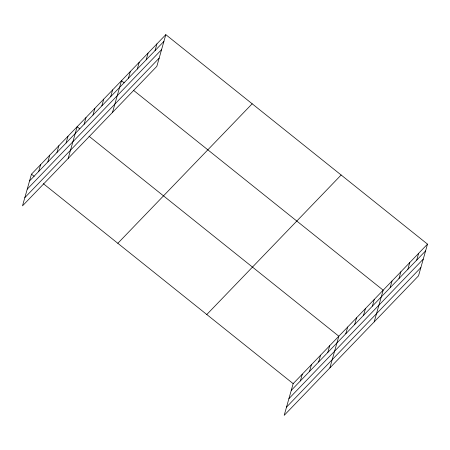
<?xml version="1.0" encoding="UTF-8"?>
<svg xmlns="http://www.w3.org/2000/svg" width="450" height="450" viewBox="0 0 450 450"><rect width="100%" height="100%" fill="white"/><g stroke="black" fill="none" stroke-linecap="round" stroke-linejoin="round"><path stroke-width="0.67" d="M165.814 34.656L31.466 174.172L22.5 205.864L156.842 66.347L165.814 34.656L427.5 244.136L418.534 275.827L284.186 415.344L293.158 383.653L427.5 244.136M38.689 171.45L40.601 164.683M47.824 161.961L49.736 155.199M56.959 152.471L58.871 145.71M66.094 142.987L68.012 136.221M68.175 158.428L77.147 126.737L79.841 128.897M84.099 124.29L86.012 117.529M92.964 115.082L94.877 108.321M101.829 105.874L103.748 99.112M110.7 96.666L112.612 89.904M112.511 112.388L121.478 80.696L124.177 82.856M128.43 78.249L130.343 71.488M137.295 69.041L139.213 62.28M146.166 59.833L148.078 53.072M155.031 50.625L156.943 43.864M300.381 380.931L302.293 374.164M309.516 371.441L311.428 364.68M318.651 361.957L320.563 355.191M327.786 352.468L329.698 345.707M329.867 367.909L338.833 336.218L89.021 136.243M345.786 333.771L347.698 327.009M354.651 324.562L356.569 317.801M363.521 315.354L365.434 308.593M372.386 306.146L374.299 299.385M374.197 321.868L383.169 290.177L133.352 90.203M390.122 287.73L392.034 280.969M398.987 278.522L400.899 271.761M407.852 269.314L409.764 262.553M416.717 260.106L418.635 253.344M29.554 180.934L163.896 41.417M27.225 189.163L161.572 49.646M24.829 197.64L159.171 58.123M117.827 243.298L252.169 103.787M206.797 314.522L341.145 175.005M291.24 390.414L425.588 250.898M288.917 398.644L423.259 259.127M286.515 407.121L420.863 267.604M31.466 174.172L34.166 176.333M43.341 183.679L293.158 383.653"/></g></svg>
